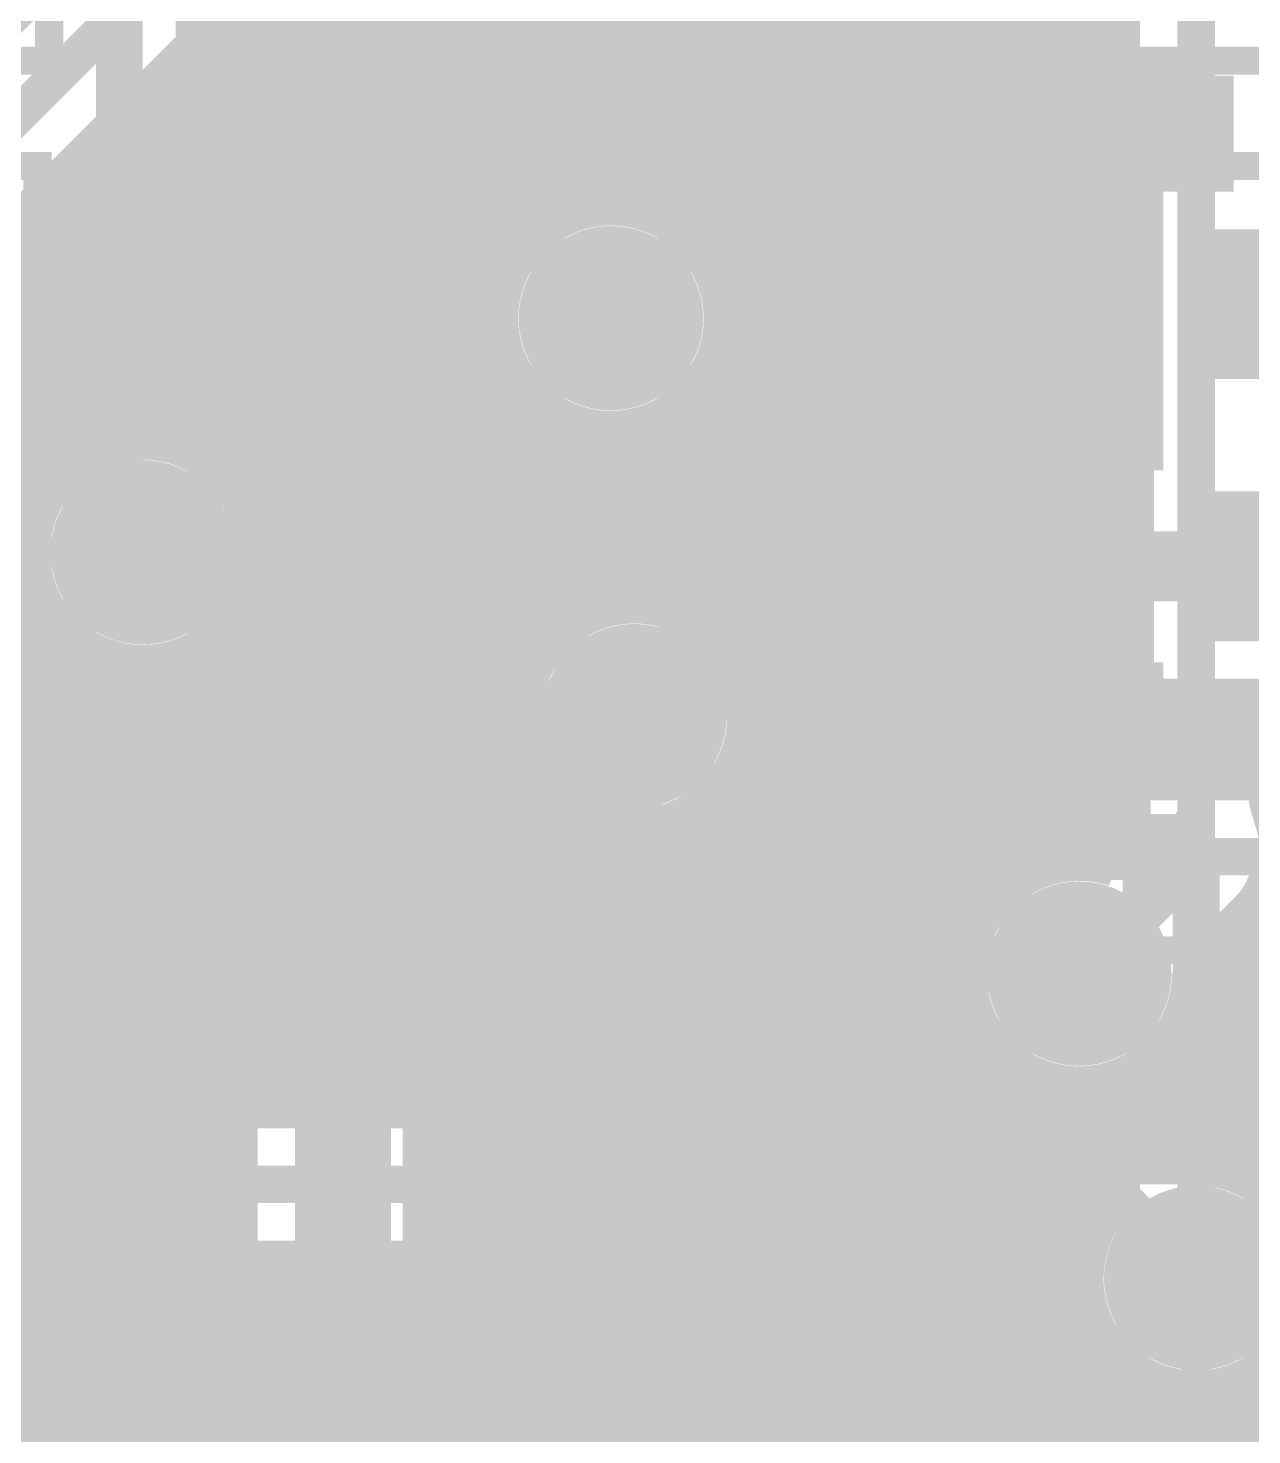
# Model space of a CAD drawing. Extents: x -4 to 136, y -50 to 40.
# Drawn here: x 109.99 to 116.63, y 14.26 to 21.89 of the extents above; entities that cross this region are included whole.
import ezdxf

# ---------------------------------------------------------------- set-up
doc = ezdxf.new("R2010")
doc.units = 0
doc.header["$MEASUREMENT"] = 0
doc.layers.get('0').update_dxf_attribs({"linetype": 'CONTINUOUS'})
for name, color, linetype in [('25-335-0_BOT', 7, 'CONTINUOUS'), ('25-335-0_DRD', 7, 'CONTINUOUS'), ('25-335-0_GND', 6, 'CONTINUOUS'), ('25-335-0_IN1', 4, 'CONTINUOUS'), ('25-335-0_SMT', 5, 'CONTINUOUS'), ('25-335-0_SPT', 10, 'CONTINUOUS'), ('25-335-0_SST', 9, 'CONTINUOUS'), ('25-335-0_TOP', 12, 'CONTINUOUS'), ('THRUHOLE_TAP', 15, 'CONTINUOUS')]:
    doc.layers.add(name, color=color, linetype=linetype)

# ---------------------------------------------------------------- blocks, each defined once
blk = doc.blocks.new('ROUND_40')
at = {"const_width": 0.29972}
blk.add_lwpolyline([(-0.14986, 0, 1), (0.14986, 0, 1)], format="xyb", close=True, dxfattribs=at)
blk = doc.blocks.new('ROUND_60')
at = {"const_width": 0.50038}
blk.add_lwpolyline([(-0.25019, 0, 1), (0.25019, 0, 1)], format="xyb", close=True, dxfattribs=at)
blk = doc.blocks.new('ROUND_62')
at = {"const_width": 0.50038}
blk.add_lwpolyline([(-0.25019, 0, 1), (0.25019, 0, 1)], format="xyb", close=True, dxfattribs=at)
blk = doc.blocks.new('RECTANGLE_2')
blk.add_solid([(0.4826, 0.4064), (0.4826, -0.4064), (-0.4826, 0.4064), (-0.4826, -0.4064)])
blk = doc.blocks.new('RECTANGLE_17')
blk.add_solid([(0.508, 0.635), (0.508, -0.635), (-0.508, 0.635), (-0.508, -0.635)])
blk = doc.blocks.new('ROUND_23')
at = {"const_width": 0.10033}
blk.add_lwpolyline([(-0.050164, 0, 1), (0.050164, 0, 1)], format="xyb", close=True, dxfattribs=at)

msp = doc.modelspace()

# ---------------------------------------------------------------- linework, layer by layer
at = {"layer": '25-335-0_BOT'}
for points, const_width in [([(110.871, 33.274), (110.871, 26.67), (110.49, 26.289), (110.49, 19.177), (110.617, 19.05)], 0.254), ([(114.7191, 30.50032), (114.7191, 30.099), (114.5032, 30.099), (113.411, 28.99918), (113.411, 26.035), (113.792, 25.654), (113.792, 20.955), (113.157, 20.32)], 0.2032), ([(114.3, 26.6954), (114.3, -1.2573)], 0.254), ([(114.5286, 26.62936), (114.5286, -1.2573)], 0.254), ([(114.7572, 26.61412), (114.7572, -1.2573)], 0.254), ([(114.9858, 26.6446), (114.9858, -1.2573)], 0.254), ([(114.2238, 25.654), (114.2238, 20.955)], 0.254), ([(110.9472, 25.57526), (110.9472, 19.58594)], 0.254), ([(111.7854, 25.5524), (111.7854, 17.399)], 0.254), ([(111.0996, 25.47112), (111.0996, 19.45386)], 0.254), ([(111.3282, 25.40762), (111.3282, 16.9418)], 0.254), ([(111.5568, 25.43048), (111.5568, 17.1704)], 0.254), ([(112.014, 25.40508), (112.014, 17.6276)], 0.254), ([(112.2426, 25.29586), (112.2426, 17.8562)], 0.254), ([(113.3602, 24.83866), (113.3602, 21.1328)], 0.254), ([(112.4712, 24.81326), (112.4712, 18.0848)], 0.254), ([(112.6998, 24.6761), (112.6998, 20.7518)], 0.254), ([(113.157, 24.69642), (113.157, 20.94992)], 0.254), ([(116.332, 15.113), (116.332, 24.13), (115.697, 24.765)], 0.2032), ([(112.9284, 24.64308), (112.9284, 20.90674)], 0.254), ([(115.2144, 24.3586), (115.2144, 17.16786)], 0.254), ([(115.443, 24.18842), (115.443, 17.34058)], 0.254), ([(115.6716, 24.13508), (115.6716, 17.39392)], 0.254), ([(115.9002, 23.94966), (115.9002, 17.3609)], 0.254), ([(115.9002, 23.94966), (115.9002, 17.3609)], 0.254), ([(113.3602, 21.8186), (110.9472, 21.8186)], 0.254), ([(115.9002, 21.8186), (114.2238, 21.8186)], 0.254), ([(113.3602, 21.59), (110.9472, 21.59)], 0.254), ([(115.9002, 21.59), (114.2238, 21.59)], 0.254), ([(113.3602, 21.3614), (110.9472, 21.3614)], 0.254), ([(115.9002, 21.3614), (114.2238, 21.3614)], 0.254), ([(113.35766, 21.1328), (110.9472, 21.1328)], 0.254), ([(113.3602, 21.1328), (113.17478, 20.94992)], 0.254), ([(115.9002, 21.1328), (114.2238, 21.1328)], 0.254), ([(112.92078, 20.9042), (110.9472, 20.9042)], 0.254), ([(115.9002, 20.9042), (114.22126, 20.9042)], 0.254), ([(112.6363, 20.6756), (110.9472, 20.6756)], 0.254), ([(114.0968, 20.6502), (113.78692, 20.33778)], 0.254), ([(115.9002, 20.6756), (114.11966, 20.6756)], 0.254), ([(114.0714, 20.62226), (114.0714, -1.2573)], 0.254), ([(112.53978, 20.447), (110.9472, 20.447)], 0.254), ([(115.9002, 20.447), (113.8936, 20.447)], 0.254), ([(113.8428, 20.39366), (113.8428, 18.45056)], 0.254), ([(112.5347, 20.2184), (110.9472, 20.2184)], 0.254), ([(115.9002, 20.2184), (113.7793, 20.2184)], 0.254), ([(112.62106, 19.9898), (110.9472, 19.9898)], 0.254), ([(115.9002, 19.9898), (113.69294, 19.9898)], 0.254), ([(112.6998, 19.88566), (112.6998, 18.39722)], 0.254), ([(113.6142, 19.88566), (113.6142, 18.69694)], 0.254), ([(112.8649, 19.7612), (110.9472, 19.7612)], 0.254), ([(112.9284, 19.73326), (112.9284, 18.6817)], 0.254), ([(113.3856, 19.73326), (113.3856, 18.7833)], 0.254), ([(115.9002, 19.7612), (113.44656, 19.7612)], 0.254), ([(113.157, 19.69008), (113.157, 18.77822)], 0.254), ([(115.9002, 19.5326), (111.02086, 19.5326)], 0.254), ([(115.9002, 19.304), (111.19358, 19.304)], 0.254), ([(115.9002, 19.0754), (111.24692, 19.0754)], 0.254), ([(115.9002, 18.8468), (111.2139, 18.8468)], 0.254), ([(112.84966, 18.6182), (111.0742, 18.6182)], 0.254), ([(111.0996, 18.6436), (111.0996, 5.28828)], 0.254), ([(115.9002, 18.6182), (113.7158, 18.6182)], 0.254), ([(110.2868, 18.51406), (110.2868, 14.0462)], 0.254), ([(110.4138, 18.4531), (110.4138, 13.87856)], 0.254), ([(110.6424, 18.42008), (110.6424, 0.3302)], 0.254), ([(110.871, 18.47342), (110.871, 0.1016)], 0.254), ([(112.69726, 18.3896), (110.2868, 18.3896)], 0.254), ([(115.9002, 18.3896), (113.87074, 18.3896)], 0.254), ([(112.66424, 18.27784), (111.26978, 16.88338)], 0.254), ([(111.633, 0.0762), (111.633, 4.953), (111.633, 16.51), (113.284, 18.161)], 0.381), ([(112.5474, 18.161), (110.2868, 18.161)], 0.254), ([(115.9002, 18.161), (113.91392, 18.161)], 0.254), ([(112.3188, 17.9324), (110.2868, 17.9324)], 0.254), ([(115.9002, 17.9324), (113.87074, 17.9324)], 0.254), ([(113.8428, 17.8689), (113.8428, -1.2573)], 0.254), ([(112.0902, 17.7038), (110.2868, 17.7038)], 0.254), ([(115.9002, 17.7038), (113.7158, 17.7038)], 0.254), ([(113.6142, 17.62506), (113.6142, -1.2573)], 0.254), ([(113.40084, 17.54124), (112.1537, 16.2941)], 0.254), ([(113.3856, 17.526), (113.3856, -1.2573)], 0.254), ([(111.8616, 17.4752), (110.2868, 17.4752)], 0.254), ([(115.9002, 17.4752), (113.3348, 17.4752)], 0.254), ([(113.157, 17.2974), (113.157, 12.68984)], 0.254), ([(111.633, 17.2466), (110.2868, 17.2466)], 0.254), ([(115.2906, 17.2466), (113.1062, 17.2466)], 0.254), ([(112.9284, 17.0688), (112.9284, 12.88288)], 0.254), ([(111.4044, 17.018), (110.2868, 17.018)], 0.254), ([(115.12042, 17.018), (112.8776, 17.018)], 0.254), ([(112.6998, 16.8402), (112.6998, 12.94638)], 0.254), ([(111.19358, 16.7894), (110.2868, 16.7894)], 0.254), ([(115.06708, 16.7894), (112.649, 16.7894)], 0.254), ([(112.4712, 16.6116), (112.4712, 12.92352)], 0.254), ([(111.11484, 16.5608), (110.2868, 16.5608)], 0.254), ([(111.1123, 16.51), (111.1123, 5.30606)], 0.254), ([(115.1001, 16.5608), (112.4204, 16.5608)], 0.254), ([(112.2426, 16.383), (112.2426, 12.79906)], 0.254), ([(115.2144, 16.3576), (115.2144, -1.2573)], 0.254), ([(111.1123, 16.3322), (110.2868, 16.3322)], 0.254), ([(112.1537, 16.2941), (112.1537, 12.70762)], 0.254), ([(115.23726, 16.3322), (112.1918, 16.3322)], 0.254), ([(115.443, 16.18742), (115.443, 4.94284)], 0.254), ([(115.6716, 16.13408), (115.6716, 5.13588)], 0.254), ([(115.9002, 16.1671), (115.9002, 15.5702)], 0.254), ([(115.9002, 16.1671), (115.9002, 15.5702)], 0.254), ([(111.1123, 16.1036), (110.2868, 16.1036)], 0.254), ([(115.9002, 16.1036), (112.1537, 16.1036)], 0.254), ([(111.1123, 15.875), (110.2868, 15.875)], 0.254), ([(115.9002, 15.875), (112.1537, 15.875)], 0.254), ([(111.1123, 15.6464), (110.2868, 15.6464)], 0.254), ([(115.9002, 15.6464), (112.1537, 15.6464)], 0.254), ([(111.1123, 15.4178), (110.2868, 15.4178)], 0.254), ([(115.78082, 15.4178), (112.1537, 15.4178)], 0.254), ([(111.1123, 15.1892), (110.2868, 15.1892)], 0.254), ([(115.70716, 15.1892), (112.1537, 15.1892)], 0.254), ([(111.1123, 14.9606), (110.2868, 14.9606)], 0.254), ([(115.71986, 14.9606), (112.1537, 14.9606)], 0.254), ([(111.1123, 14.732), (110.2868, 14.732)], 0.254), ([(115.82908, 14.732), (112.1537, 14.732)], 0.254), ([(115.9002, 14.65326), (115.9002, 5.19938)], 0.254), ([(116.586, 14.53642), (116.586, -1.2573)], 0.254), ([(111.1123, 14.5034), (110.2868, 14.5034)], 0.254), ([(116.17198, 14.5034), (112.1537, 14.5034)], 0.254), ([(116.1288, 14.5161), (116.1288, 5.17652)], 0.254), ([(116.3574, 14.48308), (116.3574, 5.05206)], 0.254), ([(119.7102, 14.5034), (116.48948, 14.5034)], 0.254), ([(111.1123, 14.2748), (110.2868, 14.2748)], 0.254), ([(119.7102, 14.2748), (112.1537, 14.2748)], 0.254)]:
    msp.add_lwpolyline(points, dxfattribs=dict(at, const_width=const_width))
at = {"layer": '25-335-0_BOT', "const_width": 0.254}
for points in [[(113.157, 20.94992, 0.4142136), (112.52708, 20.32)], [(114.0968, 20.6502, 0.1989124), (114.22305, 20.955)], [(112.52708, 20.32, 0.4142136), (113.157, 19.69008)], [(113.157, 19.69008, 0.4142136), (113.78692, 20.32)], [(111.24692, 19.05, 0.2603048), (110.94742, 19.5863)], [(110.617, 18.42008, 0.4142136), (111.24692, 19.05)], [(113.284, 18.79092, 0.3606326), (112.66424, 18.27784)], [(113.91392, 18.161, 0.4142136), (113.284, 18.79092)], [(110.2868, 18.51406, 0.1389295), (110.617, 18.42051)], [(113.40084, 17.54124, 0.3606324), (113.91392, 18.161)], [(115.697, 17.39392, 0.4142136), (115.06708, 16.764)], [(115.9002, 17.3609, 0.0822145), (115.697, 17.39454)], [(111.2647, 16.8783, 0.1989124), (111.11215, 16.51)], [(115.06708, 16.764, 0.4142136), (115.697, 16.13408)], [(115.697, 16.13408, 0.082214), (115.9, 16.16768)], [(115.9002, 15.5702, 0.2063465), (115.70313, 15.113)], [(115.70208, 15.113, 0.4142136), (116.332, 14.48308)], [(116.332, 14.48308, 0.4142136), (116.96192, 15.113)]]:
    msp.add_lwpolyline(points, format="xyb", dxfattribs=at)
at = {"layer": '25-335-0_DRD', "const_width": 0.254}
for points in [[(112.522, 20.955), (112.522, 19.685)], [(113.792, 20.955), (112.522, 20.955)], [(113.792, 20.955), (112.522, 19.685)], [(113.792, 19.685), (112.522, 20.955)], [(113.792, 19.685), (113.792, 20.955)], [(109.982, 19.685), (109.982, 18.415)], [(111.252, 19.685), (109.982, 19.685)], [(111.252, 19.685), (109.982, 18.415)], [(111.252, 18.415), (109.982, 19.685)], [(111.252, 18.415), (111.252, 19.685)], [(112.522, 19.685), (113.792, 19.685)], [(112.649, 18.796), (112.649, 17.526)], [(113.919, 18.796), (112.649, 18.796)], [(113.919, 18.796), (112.649, 17.526)], [(113.919, 17.526), (112.649, 18.796)], [(113.919, 17.526), (113.919, 18.796)], [(109.982, 18.415), (111.252, 18.415)], [(112.649, 17.526), (113.919, 17.526)], [(115.062, 17.399), (115.062, 16.129)], [(116.332, 17.399), (115.062, 17.399)], [(116.332, 17.399), (115.062, 16.129)], [(116.332, 16.129), (115.062, 17.399)], [(116.332, 16.129), (116.332, 17.399)], [(115.062, 16.129), (116.332, 16.129)], [(115.697, 15.748), (115.697, 14.478)], [(116.967, 15.748), (115.697, 15.748)], [(116.967, 15.748), (115.697, 14.478)], [(116.967, 14.478), (115.697, 15.748)], [(115.697, 14.478), (116.967, 14.478)], [(110.49, 14.224), (109.22, 14.224)], [(110.49, 14.224), (109.22, 12.954)], [(110.49, 12.954), (110.49, 14.224)]]:
    msp.add_lwpolyline(points, dxfattribs=at)
at = {"layer": '25-335-0_IN1'}
for points, const_width in [([(114.0714, 26.70048), (114.0714, 16.0528)], 0.254), ([(114.3, 26.68016), (114.3, 16.0528)], 0.254), ([(114.5286, 26.62682), (114.5286, 16.0528)], 0.254), ([(114.7572, 26.61412), (114.7572, 16.0528)], 0.254), ([(114.9858, 26.63952), (114.9858, 16.0528)], 0.254), ([(113.8428, 26.47188), (113.8428, 18.45056)], 0.254), ([(113.6142, 26.24328), (113.6142, 20.7518)], 0.254), ([(116.332, 26.035), (116.332, 17.399), (115.697, 16.764)], 0.2032), ([(102.362, 15.494), (102.997, 16.129), (104.648, 16.129), (112.903, 24.384), (112.903, 25.273)], 0.2032), ([(113.3856, 24.8666), (113.3856, 20.90674)], 0.254), ([(112.4712, 24.5618), (108.67898, 20.76958)], 0.254), ([(115.2144, 24.3586), (115.2144, 17.16786)], 0.254), ([(115.443, 24.18842), (115.443, 17.34058)], 0.254), ([(115.9002, 24.1681), (115.9002, 17.5768)], 0.254), ([(115.9002, 24.1681), (115.9002, 17.5768)], 0.254), ([(113.2078, 24.0792), (107.89158, 18.76298)], 0.254), ([(115.6716, 24.13508), (115.6716, 17.39392)], 0.254), ([(113.157, 24.02586), (113.157, 20.94992)], 0.254), ([(112.9284, 23.79726), (112.9284, 20.90674)], 0.254), ([(112.6998, 23.56866), (112.6998, 20.7518)], 0.254), ([(112.4712, 23.34006), (112.4712, 16.0528)], 0.254), ([(112.2426, 23.11146), (112.2426, 16.0528)], 0.254), ([(112.014, 22.88286), (112.014, 16.0528)], 0.254), ([(111.7854, 22.65426), (111.7854, 16.0528)], 0.254), ([(111.5568, 22.42566), (111.5568, 16.0528)], 0.254), ([(111.3282, 22.19706), (111.3282, 16.0528)], 0.254), ([(111.0996, 21.96846), (111.0996, 19.45386)], 0.254), ([(115.9002, 21.8186), (110.9472, 21.8186)], 0.254), ([(110.871, 21.73986), (110.871, 19.62658)], 0.254), ([(115.9002, 21.59), (110.7186, 21.59)], 0.254), ([(110.6424, 21.51126), (110.6424, 19.67992)], 0.254), ([(115.9002, 21.3614), (110.49, 21.3614)], 0.254), ([(110.4138, 21.28266), (110.4138, 19.6469)], 0.254), ([(115.9002, 21.1328), (110.2614, 21.1328)], 0.254), ([(110.1852, 21.05406), (110.1852, 19.5072)], 0.254), ([(112.92078, 20.9042), (110.0328, 20.9042)], 0.254), ([(115.9002, 20.9042), (113.39322, 20.9042)], 0.254), ([(109.9566, 20.82546), (109.9566, 16.0528)], 0.254), ([(112.6363, 20.6756), (109.8042, 20.6756)], 0.254), ([(115.9002, 20.6756), (113.6777, 20.6756)], 0.254), ([(112.53978, 20.447), (109.5756, 20.447)], 0.254), ([(115.9002, 20.447), (113.77422, 20.447)], 0.254), ([(112.5347, 20.2184), (109.347, 20.2184)], 0.254), ([(115.9002, 20.2184), (113.7793, 20.2184)], 0.254), ([(112.62106, 19.9898), (109.1184, 19.9898)], 0.254), ([(115.9002, 19.9898), (113.69294, 19.9898)], 0.254), ([(112.6998, 19.88566), (112.6998, 18.39722)], 0.254), ([(113.6142, 19.88566), (113.6142, 18.69694)], 0.254), ([(112.8649, 19.7612), (108.8898, 19.7612)], 0.254), ([(112.9284, 19.73326), (112.9284, 18.6817)], 0.254), ([(113.3856, 19.73326), (113.3856, 18.7833)], 0.254), ([(115.9002, 19.7612), (113.44656, 19.7612)], 0.254), ([(113.157, 19.69008), (113.157, 18.77822)], 0.254), ([(110.2106, 19.5326), (108.6612, 19.5326)], 0.254), ([(115.9002, 19.5326), (111.02086, 19.5326)], 0.254), ([(110.04042, 19.304), (108.4326, 19.304)], 0.254), ([(115.9002, 19.304), (111.19358, 19.304)], 0.254), ([(109.98708, 19.0754), (108.204, 19.0754)], 0.254), ([(115.9002, 19.0754), (111.24692, 19.0754)], 0.254), ([(110.0201, 18.8468), (107.9754, 18.8468)], 0.254), ([(115.9002, 18.8468), (111.2139, 18.8468)], 0.254), ([(110.15726, 18.6182), (108.5088, 18.6182)], 0.254), ([(110.1852, 18.59026), (110.1852, 16.0528)], 0.254), ([(112.84966, 18.6182), (111.0742, 18.6182)], 0.254), ([(111.0996, 18.6436), (111.0996, 16.0528)], 0.254), ([(115.9002, 18.6182), (113.7158, 18.6182)], 0.254), ([(110.4138, 18.4531), (110.4138, 16.0528)], 0.254), ([(110.6424, 18.42008), (110.6424, 16.0528)], 0.254), ([(110.871, 18.47342), (110.871, 16.0528)], 0.254), ([(112.69726, 18.3896), (108.66374, 18.3896)], 0.254), ([(115.9002, 18.3896), (113.87074, 18.3896)], 0.254), ([(112.65408, 18.161), (108.70692, 18.161)], 0.254), ([(115.9002, 18.161), (113.91392, 18.161)], 0.254), ([(112.69726, 17.9324), (108.66374, 17.9324)], 0.254), ([(112.6998, 17.92478), (112.6998, 16.0528)], 0.254), ([(115.9002, 17.9324), (113.87074, 17.9324)], 0.254), ([(113.8428, 17.8689), (113.8428, 16.0528)], 0.254), ([(112.84966, 17.7038), (108.5088, 17.7038)], 0.254), ([(115.9002, 17.7038), (113.7158, 17.7038)], 0.254), ([(112.9284, 17.6403), (112.9284, 16.0528)], 0.254), ([(113.6142, 17.62506), (113.6142, 16.0528)], 0.254), ([(113.157, 17.54378), (113.157, 16.0528)], 0.254), ([(113.3856, 17.5387), (113.3856, 16.0528)], 0.254), ([(115.9002, 17.5768), (115.71478, 17.39392)], 0.254), ([(115.79606, 17.4752), (106.6038, 17.4752)], 0.254), ([(115.2906, 17.2466), (108.077, 17.2466)], 0.254), ([(119.0752, 17.2466), (116.73586, 17.2466)], 0.254), ([(116.6368, 17.0942), (116.32692, 16.78178)], 0.254), ([(115.12042, 17.018), (108.3056, 17.018)], 0.254), ([(119.0752, 17.018), (116.5606, 17.018)], 0.254), ([(116.586, 17.04086), (116.586, 15.68958)], 0.254), ([(115.06708, 16.7894), (108.53166, 16.7894)], 0.254), ([(119.0752, 16.7894), (116.332, 16.7894)], 0.254), ([(116.3574, 16.81226), (116.3574, 15.74292)], 0.254), ([(115.1001, 16.5608), (108.63326, 16.5608)], 0.254), ([(119.0752, 16.5608), (116.2939, 16.5608)], 0.254), ([(115.2144, 16.3576), (115.2144, 16.0528)], 0.254), ([(115.23726, 16.3322), (108.6358, 16.3322)], 0.254), ([(116.1288, 16.30426), (116.1288, 15.9258)], 0.254), ([(119.0752, 16.3322), (116.1542, 16.3322)], 0.254), ([(115.443, 16.18742), (115.443, 16.0528)], 0.254), ([(115.6716, 16.13408), (115.6716, 16.0528)], 0.254), ([(115.9002, 16.1671), (115.9002, 16.04518)], 0.254), ([(119.0752, 16.1036), (109.24286, 16.1036)], 0.254), ([(115.824, 16.0528), (109.2962, 16.0528)], 0.254), ([(116.1288, 15.9258), (116.31168, 15.74292)], 0.254), ([(119.0752, 15.875), (116.1796, 15.875)], 0.254), ([(116.332, 15.74292), (116.31169, 15.74259)], 0.254), ([(108.839, 15.621), (115.824, 15.621), (116.332, 15.113)], 0.2032), ([(119.0752, 15.6464), (116.66728, 15.6464)], 0.254), ([(115.64366, 15.1892), (109.2962, 15.1892)], 0.254), ([(115.64366, 15.1892), (109.2962, 15.1892)], 0.254), ([(109.9566, 15.1892), (109.9566, 14.2113)], 0.254), ([(110.1852, 15.1892), (110.1852, 14.12494)], 0.254), ([(110.4138, 15.1892), (110.4138, 13.87856)], 0.254), ([(110.6424, 15.1892), (110.6424, 5.588)], 0.254), ([(110.871, 15.1892), (110.871, 5.8166)], 0.254), ([(111.0996, 15.1892), (111.0996, 6.0452)], 0.254), ([(111.3282, 15.1892), (111.3282, 6.2738)], 0.254), ([(111.5568, 15.1892), (111.5568, 6.5024)], 0.254), ([(111.7854, 15.1892), (111.7854, 6.731)], 0.254), ([(112.014, 15.1892), (112.014, 6.9596)], 0.254), ([(112.2426, 15.1892), (112.2426, 12.79906)], 0.254), ([(112.4712, 15.1892), (112.4712, 12.92352)], 0.254), ([(112.6998, 15.1892), (112.6998, 12.94638)], 0.254), ([(112.9284, 15.1892), (112.9284, 12.88288)], 0.254), ([(113.157, 15.1892), (113.157, 12.68984)], 0.254), ([(113.3856, 15.1892), (113.3856, 8.3312)], 0.254), ([(113.6142, 15.1892), (113.6142, 8.5598)], 0.254), ([(113.8428, 15.1892), (113.8428, 8.7884)], 0.254), ([(114.0714, 15.1892), (114.0714, 9.017)], 0.254), ([(114.3, 15.1892), (114.3, 9.2456)], 0.254), ([(114.5286, 15.1892), (114.5286, 9.4742)], 0.254), ([(114.7572, 15.1892), (114.7572, 9.7028)], 0.254), ([(114.9858, 15.1892), (114.9858, 9.9314)], 0.254), ([(115.2144, 15.1892), (115.2144, 10.16)], 0.254), ([(115.443, 15.1892), (115.443, 10.3886)], 0.254), ([(115.64366, 15.1892), (115.70208, 15.13078)], 0.254), ([(115.6716, 15.16126), (115.6716, 10.6172)], 0.254), ([(115.70208, 15.13078), (115.70183, 15.113)], 0.254), ([(115.71986, 14.9606), (109.093, 14.9606)], 0.254), ([(115.82908, 14.732), (109.3216, 14.732)], 0.254), ([(115.9002, 14.65326), (115.9002, 10.8458)], 0.254), ([(116.586, 14.53642), (116.586, 11.5316)], 0.254), ([(116.17198, 14.5034), (109.5502, 14.5034)], 0.254), ([(116.1288, 14.5161), (116.1288, 11.0744)], 0.254), ([(116.3574, 14.48308), (116.3574, 11.303)], 0.254), ([(119.0752, 14.5034), (116.48948, 14.5034)], 0.254), ([(119.0752, 14.2748), (109.7788, 14.2748)], 0.254)]:
    msp.add_lwpolyline(points, dxfattribs=dict(at, const_width=const_width))
at = {"layer": '25-335-0_IN1', "const_width": 0.254}
for points in [[(113.157, 20.94992, 0.4142136), (112.52708, 20.32)], [(113.78692, 20.32, 0.4142136), (113.157, 20.94992)], [(112.52708, 20.32, 0.4142136), (113.157, 19.69008)], [(113.157, 19.69008, 0.4142136), (113.78692, 20.32)], [(110.617, 19.67992, 0.4142136), (109.98708, 19.05)], [(111.24692, 19.05, 0.4142136), (110.617, 19.67992)], [(109.98708, 19.05, 0.4142136), (110.617, 18.42008)], [(110.617, 18.42008, 0.4142136), (111.24692, 19.05)], [(113.284, 18.79092, 0.4142136), (112.65408, 18.161)], [(113.91392, 18.161, 0.4142136), (113.284, 18.79092)], [(112.65408, 18.161, 0.4142136), (113.284, 17.53108)], [(113.284, 17.53108, 0.4142136), (113.91392, 18.161)], [(115.697, 17.39392, 0.4142136), (115.06708, 16.764)], [(116.6368, 17.0942, 0.1989124), (116.76305, 17.399)], [(115.06708, 16.764, 0.4142136), (115.697, 16.13408)], [(115.697, 16.13408, 0.4142136), (116.32692, 16.764)], [(116.1288, 15.9258, 0.1989124), (115.824, 16.05205)], [(116.96192, 15.113, 0.4142136), (116.332, 15.74292)], [(115.70208, 15.113, 0.4142136), (116.332, 14.48308)], [(116.332, 14.48308, 0.4142136), (116.96192, 15.113)], [(110.48492, 13.589, 0.4142136), (109.855, 14.21892)]]:
    msp.add_lwpolyline(points, format="xyb", dxfattribs=at)
at = {"layer": '25-335-0_SST', "const_width": 0.1524}
for points in [[(108.585, 25.273), (109.855, 25.273), (110.109, 25.019), (110.109, 21.717), (108.331, 21.717), (108.331, 25.019), (108.585, 25.273)], [(111.125, 25.273), (112.395, 25.273), (112.649, 25.019), (112.649, 21.717), (110.871, 21.717), (110.871, 25.019), (111.125, 25.273)], [(113.665, 25.273), (114.935, 25.273), (115.189, 25.019), (115.189, 21.717), (113.411, 21.717), (113.411, 25.019), (113.665, 25.273)], [(116.205, 25.273), (117.475, 25.273), (117.729, 25.019), (117.729, 21.717), (115.951, 21.717), (115.951, 25.019), (116.205, 25.273)], [(110.0455, 18.2245), (110.0455, 21.1455), (108.4072, 21.1455), (108.4072, 18.2245), (110.0455, 18.2245)], [(110.9345, 21.1455), (110.9345, 18.2245), (112.5728, 18.2245), (112.5728, 21.1455), (110.9345, 21.1455)], [(115.1255, 18.2245), (115.1255, 21.1455), (113.4872, 21.1455), (113.4872, 18.2245), (115.1255, 18.2245)], [(117.6655, 18.2245), (117.6655, 21.1455), (116.0272, 21.1455), (116.0272, 18.2245), (117.6655, 18.2245)], [(113.94186, 17.25676), (113.94186, 18.10512), (113.85804, 17.96288)], [(115.22964, 17.25676), (115.22964, 18.10512), (115.14582, 17.96288)], [(113.08842, 17.68094), (113.34242, 17.68094), (113.42624, 17.82064), (113.42624, 17.96288), (113.34242, 18.10512), (113.08842, 18.10512), (113.08842, 17.25676)], [(114.50066, 17.25676), (114.41684, 17.399), (114.37366, 17.5387), (114.37366, 17.82064), (114.41684, 17.96288), (114.50066, 18.10512), (114.58702, 18.10512), (114.67084, 17.96288), (114.71402, 17.82064), (114.71402, 17.5387), (114.67084, 17.399), (114.58702, 17.25676), (114.50066, 17.25676)], [(110.7694, 17.653), (111.0234, 17.653), (111.10976, 17.7927), (111.10976, 17.93494), (111.0234, 18.07718), (110.7694, 18.07718), (110.7694, 17.22882)], [(111.49838, 17.653), (111.75238, 17.653), (111.79556, 17.51076), (111.79556, 17.37106), (111.75238, 17.22882), (111.49838, 17.22882), (111.4552, 17.37106), (111.4552, 17.51076), (111.62538, 18.07718)], [(112.141, 17.37106), (112.18418, 17.22882), (112.43818, 17.22882), (112.48136, 17.37106), (112.48136, 17.653), (112.395, 17.7927), (112.141, 17.7927), (112.141, 18.07718), (112.48136, 18.07718)], [(110.05566, 17.55394), (110.09884, 17.69364), (110.09884, 17.83588), (110.05566, 17.97812), (109.80166, 17.97812), (109.76102, 17.83588), (109.76102, 17.69364), (109.80166, 17.55394), (110.05566, 17.55394), (110.09884, 17.4117), (110.09884, 17.272), (110.05566, 17.12976), (109.80166, 17.12976), (109.76102, 17.272), (109.76102, 17.4117), (109.80166, 17.55394)], [(116.00942, 17.55394), (116.26342, 17.55394), (116.34724, 17.69364), (116.34724, 17.83588), (116.26342, 17.97812), (116.00942, 17.97812), (116.00942, 17.12976)], [(116.98986, 17.55394), (116.73586, 17.55394), (116.69522, 17.69364), (116.69522, 17.83588), (116.73586, 17.97812), (116.98986, 17.97812), (117.03304, 17.83588), (117.03304, 17.69364), (116.86286, 17.12976)], [(110.98276, 17.653), (111.10976, 17.22882)], [(113.29924, 17.68094), (113.42624, 17.25676)], [(116.22024, 17.55394), (116.34724, 17.12976)], [(114.02822, 17.25676), (113.85804, 17.25676)], [(115.31346, 17.25676), (115.14582, 17.25676)], [(107.823, 12.319), (111.887, 12.319), (111.887, 16.891), (110.109, 16.891), (109.855, 16.637), (109.601, 16.891), (107.823, 16.891), (107.823, 12.319)], [(112.268, 12.319), (116.332, 12.319), (116.332, 16.891), (114.554, 16.891), (114.3, 16.637), (114.046, 16.891), (112.268, 16.891), (112.268, 12.319)], [(112.6998, 16.68526), (112.52962, 16.62684), (112.52962, 16.38808), (112.6998, 16.32966), (112.86998, 16.21028), (113.37798, 16.21028), (113.54562, 16.27124), (113.54562, 16.62684), (113.37798, 16.68526), (112.6998, 16.68526)], [(112.86998, 16.44904), (112.52962, 16.21028)], [(112.52962, 15.37208), (112.52962, 15.84706), (113.2078, 15.37208), (113.37798, 15.37208), (113.54562, 15.43304), (113.54562, 15.78864), (113.37798, 15.84706)], [(112.6998, 15.00886), (112.52962, 14.88948), (112.52962, 14.65326), (112.6998, 14.53388), (112.86998, 14.53388), (113.2078, 14.77264), (113.54562, 14.53388), (113.54562, 15.00886)]]:
    msp.add_lwpolyline(points, dxfattribs=at)
at = {"layer": '25-335-0_TOP'}
for points, const_width in [([(111.76, 24.511), (112.522, 24.511), (113.03, 24.003), (113.03, 21.717), (111.76, 20.447), (111.76, 20.3962)], 0.2032), ([(115.443, 24.18842), (115.443, 19.4945)], 0.254), ([(115.6716, 24.13508), (115.6716, 19.4945)], 0.254), ([(115.26774, 23.32228), (115.26774, 21.63572)], 0.254), ([(115.87226, 23.32228), (115.87226, 21.63572)], 0.254), ([(114.3, 22.479), (114.3, 20.3962)], 0.2032), ([(115.87226, 21.8186), (115.26774, 21.8186)], 0.254), ([(114.7318, 21.63572), (114.7318, 21.1328)], 0.254), ([(115.26774, 21.63572), (114.7318, 21.63572)], 0.254), ([(114.7572, 21.63572), (114.7572, 21.1328)], 0.254), ([(114.9858, 21.63572), (114.9858, 21.1328)], 0.254), ([(115.2144, 21.63572), (115.2144, 19.4945)], 0.254), ([(116.4082, 21.63572), (115.87226, 21.63572)], 0.254), ([(115.9002, 21.63572), (115.9002, 19.4945)], 0.254), ([(116.4082, 21.63572), (116.4082, 21.1328), (116.0272, 21.1328)], 0.254), ([(116.1288, 21.63572), (116.1288, 21.1328)], 0.254), ([(116.3574, 21.63572), (116.3574, 21.1328)], 0.254), ([(116.4082, 21.59), (114.7318, 21.59)], 0.254), ([(116.4082, 21.3614), (114.7318, 21.3614)], 0.254), ([(115.1128, 21.1328), (114.7318, 21.1328)], 0.254), ([(116.4082, 21.1328), (114.7318, 21.1328)], 0.254), ([(115.1128, 21.1328), (115.1128, 19.7104)], 0.254), ([(116.0272, 21.1328), (116.0272, 19.7104)], 0.254), ([(116.0272, 20.9042), (115.1128, 20.9042)], 0.254), ([(116.0272, 20.6756), (115.1128, 20.6756)], 0.254), ([(116.0272, 20.447), (115.1128, 20.447)], 0.254), ([(113.157, 20.32), (112.522, 19.685), (103.251, 19.685), (102.616, 19.05), (99.822, 19.05), (95.631, 14.859), (90.297, 14.859), (90.297, 14.986)], 0.2032), ([(116.0272, 20.2184), (115.1128, 20.2184)], 0.254), ([(116.0272, 19.9898), (115.1128, 19.9898)], 0.254), ([(116.0272, 19.7612), (115.1128, 19.7612)], 0.254), ([(115.1128, 19.7104), (115.1128, 19.6596)], 0.254), ([(115.1128, 19.6596), (115.1128, 19.4945)], 0.254), ([(116.0272, 19.7104), (116.0272, 19.6596)], 0.254), ([(116.0272, 19.6596), (116.0272, 19.4945)], 0.254), ([(116.0272, 19.5326), (115.1128, 19.5326)], 0.254), ([(116.0272, 19.4945), (115.1128, 19.4945)], 0.254), ([(110.617, 19.0119), (110.6551, 18.9738), (111.76, 18.9738)], 0.635), ([(113.284, 18.161), (109.22, 18.161), (109.22, 18.9738)], 0.381), ([(114.3, 18.9738), (114.3, 18.923), (113.538, 18.161), (113.284, 18.161), (109.22, 18.161), (109.22, 18.9738)], 0.381), ([(110.617, 19.05), (110.617, 19.0119)], 0.254), ([(116.84, 18.9738), (114.3, 18.9738)], 0.381), ([(116.0272, 18.4531), (115.1128, 18.4531)], 0.254), ([(115.1128, 18.4531), (115.1128, 18.2372)], 0.254), ([(115.2144, 18.4531), (115.2144, 17.8308)], 0.254), ([(115.443, 18.4531), (115.443, 17.8308)], 0.254), ([(115.6716, 18.4531), (115.6716, 17.8308)], 0.254), ([(115.9002, 18.4531), (115.9002, 17.8308)], 0.254), ([(116.0272, 18.4531), (116.0272, 18.2372)], 0.254), ([(116.0272, 18.3896), (115.1128, 18.3896)], 0.254), ([(114.3508, 18.2372), (113.9444, 17.8308)], 0.254), ([(115.1128, 18.2372), (114.3508, 18.2372)], 0.254), ([(114.5286, 18.2372), (114.5286, 17.8308)], 0.254), ([(114.7572, 18.2372), (114.7572, 17.8308)], 0.254), ([(114.9858, 18.2372), (114.9858, 17.8308)], 0.254), ([(117.6528, 18.2372), (116.0272, 18.2372)], 0.254), ([(116.1288, 18.2372), (116.1288, 17.8308)], 0.254), ([(116.3574, 18.2372), (116.3574, 17.8308)], 0.254), ([(116.586, 18.2372), (116.586, 17.8308)], 0.254), ([(129.0574, 18.161), (114.2746, 18.161)], 0.254), ([(114.3, 18.1864), (114.3, 17.8308)], 0.254), ([(122.21972, 17.9324), (114.046, 17.9324)], 0.254), ([(114.0714, 17.9578), (114.0714, 17.8308)], 0.254), ([(122.09526, 17.8308), (113.9444, 17.8308)], 0.254), ([(122.555, 17.399), (109.855, 17.399), (108.839, 16.383), (107.061, 16.383)], 0.2032), ([(117.729, 13.462), (117.729, 14.478), (105.029, 14.478), (104.521, 14.986), (104.521, 15.621), (104.013, 16.129), (102.235, 16.129), (101.6, 16.764), (100.33, 16.764), (99.187, 15.621), (98.298, 15.621)], 0.2032), ([(115.697, 16.764), (110.744, 16.764), (109.855, 15.875), (109.855, 15.748)], 0.2032), ([(120.777, 16.637), (120.65, 16.764), (116.713, 16.764), (115.697, 15.748), (114.3, 15.748)], 0.2032)]:
    msp.add_lwpolyline(points, dxfattribs=dict(at, const_width=const_width))

# ---------------------------------------------------------------- block references
at = {"layer": '25-335-0_BOT'}
for p in [(113.157, 20.32), (110.617, 19.05), (113.284, 18.161), (115.697, 16.764), (116.332, 15.113)]:
    msp.add_blockref('ROUND_40', p, dxfattribs=at)
at = {"layer": '25-335-0_GND'}
for name, p in [('ROUND_60', (113.157, 20.32)), ('ROUND_62', (110.617, 19.05)), ('ROUND_62', (113.284, 18.161)), ('ROUND_60', (115.697, 16.764)), ('ROUND_60', (116.332, 15.113))]:
    msp.add_blockref(name, p, dxfattribs=at)
at = {"layer": '25-335-0_IN1'}
for p in [(113.157, 20.32), (110.617, 19.05), (113.284, 18.161), (115.697, 16.764), (116.332, 15.113)]:
    msp.add_blockref('ROUND_40', p, dxfattribs=at)
at = {"layer": '25-335-0_SMT'}
for name, p in [('RECTANGLE_2', (111.76, 20.3962)), ('RECTANGLE_2', (114.3, 20.3962)), ('RECTANGLE_2', (116.84, 20.3962)), ('RECTANGLE_2', (111.76, 18.9738)), ('RECTANGLE_2', (114.3, 18.9738)), ('RECTANGLE_2', (116.84, 18.9738)), ('RECTANGLE_17', (109.855, 15.748)), ('RECTANGLE_17', (114.3, 15.748))]:
    msp.add_blockref(name, p, dxfattribs=at)
at = {"layer": '25-335-0_SPT'}
for name, p in [('RECTANGLE_2', (111.76, 20.3962)), ('RECTANGLE_2', (114.3, 20.3962)), ('RECTANGLE_2', (116.84, 20.3962)), ('RECTANGLE_2', (111.76, 18.9738)), ('RECTANGLE_2', (114.3, 18.9738)), ('RECTANGLE_2', (116.84, 18.9738)), ('RECTANGLE_17', (109.855, 15.748)), ('RECTANGLE_17', (114.3, 15.748))]:
    msp.add_blockref(name, p, dxfattribs=at)
at = {"layer": '25-335-0_TOP'}
for name, p in [('RECTANGLE_2', (111.76, 20.3962)), ('RECTANGLE_2', (114.3, 20.3962)), ('RECTANGLE_2', (116.84, 20.3962)), ('ROUND_40', (113.157, 20.32)), ('ROUND_40', (110.617, 19.05)), ('RECTANGLE_2', (111.76, 18.9738)), ('RECTANGLE_2', (114.3, 18.9738)), ('RECTANGLE_2', (116.84, 18.9738)), ('ROUND_40', (113.284, 18.161)), ('ROUND_40', (115.697, 16.764)), ('RECTANGLE_17', (109.855, 15.748)), ('RECTANGLE_17', (114.3, 15.748)), ('ROUND_40', (116.332, 15.113))]:
    msp.add_blockref(name, p, dxfattribs=at)
at = {"layer": 'THRUHOLE_TAP'}
for p in [(113.157, 20.32), (110.617, 19.05), (113.284, 18.161), (115.697, 16.764), (116.332, 15.113)]:
    msp.add_blockref('ROUND_23', p, dxfattribs=at)

doc.saveas('drawing.dxf')
